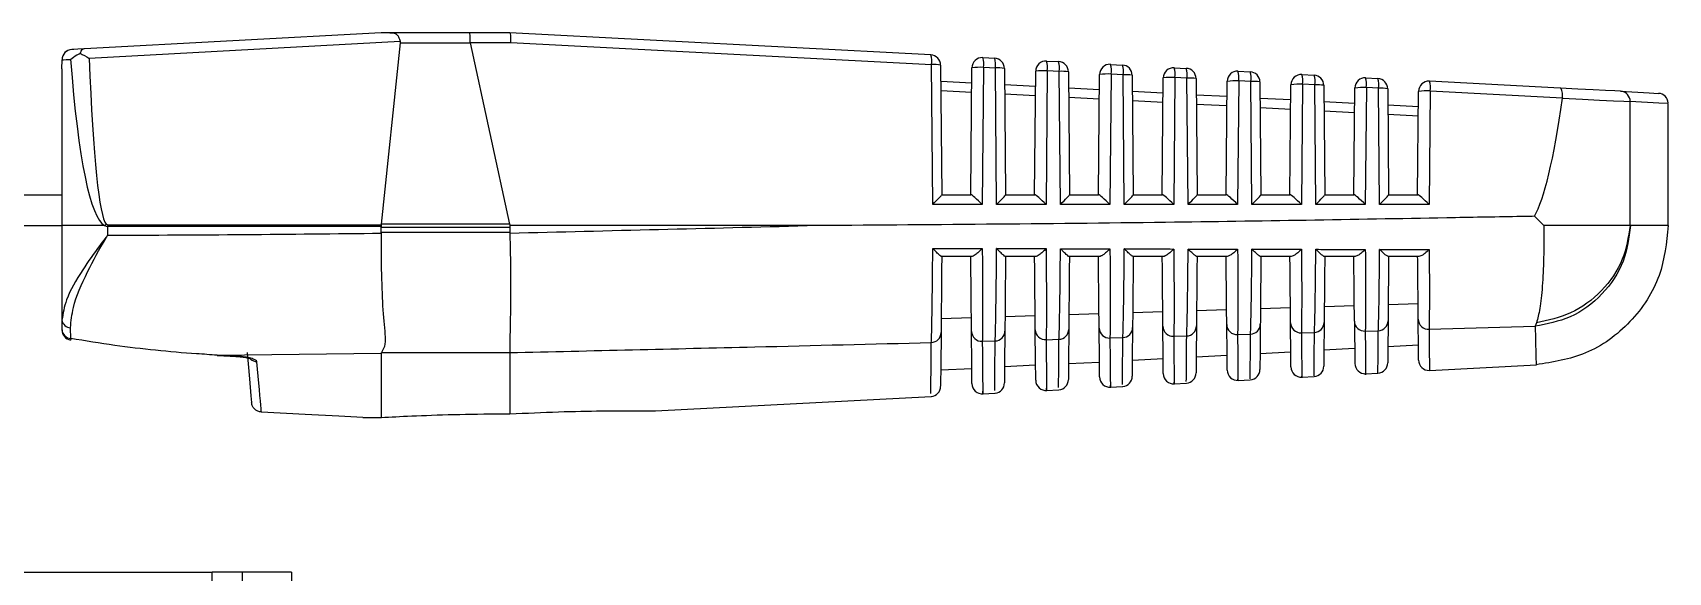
# Model space of a CAD drawing. Extents: x 7 to 113, y 1 to 87.
# Drawn here: x 52.505 to 54.093, y 10.888 to 11.413 of the extents above; entities that cross this region are included whole.
import ezdxf

# ---------------------------------------------------------------- set-up
doc = ezdxf.new("R2010")
doc.units = 0
doc.header["$MEASUREMENT"] = 0
doc.layers.add('OBJECT', color=7, linetype='CONTINUOUS')

msp = doc.modelspace()

# ---------------------------------------------------------------- linework, layer by layer
at = {"layer": 'OBJECT'}
for p, q in [((52.8433, 11.4126), (52.5551, 11.397)), ((52.8516, 11.4126), (52.8433, 11.4126)), ((52.9292, 11.4126), (52.8516, 11.4126)), ((52.9683, 11.4126), (52.9292, 11.4126)), ((52.9683, 11.4126), (52.9683, 11.4126)), ((53.3771, 11.391), (52.9683, 11.4126)), ((52.5598, 11.3879), (52.8619, 11.4043)), ((52.8435, 11.2267), (52.8621, 11.4029)), ((52.8621, 11.4029), (52.9298, 11.4029)), ((52.9298, 11.4032), (52.9693, 11.4032)), ((52.9298, 11.4029), (52.968, 11.2267)), ((52.9693, 11.4032), (53.3778, 11.3816)), ((52.5333, 11.3774), (52.5334, 11.3863)), ((52.5333, 11.3774), (52.5333, 11.2251)), ((53.379, 11.2457), (53.3778, 11.3816)), ((53.3866, 11.3812), (53.3877, 11.2551)), ((53.4159, 11.2551), (53.417, 11.3785)), ((53.4282, 11.3789), (53.4271, 11.2457)), ((53.4276, 11.3884), (53.4392, 11.3878)), ((53.4398, 11.3783), (53.4282, 11.3789)), ((53.441, 11.2457), (53.4398, 11.3783)), ((53.4486, 11.3779), (53.4497, 11.2551)), ((53.4779, 11.2551), (53.479, 11.3752)), ((53.4902, 11.3757), (53.4891, 11.2457)), ((53.4895, 11.3851), (53.5012, 11.3845)), ((53.5019, 11.375), (53.4902, 11.3757)), ((53.503, 11.2457), (53.5019, 11.375)), ((53.5107, 11.3746), (53.5117, 11.2551)), ((53.5515, 11.3818), (53.5632, 11.3812)), ((53.6135, 11.3786), (53.6252, 11.3779)), ((53.6754, 11.3753), (53.6873, 11.3747)), ((53.3867, 11.3655), (53.4169, 11.3639)), ((53.4488, 11.3622), (53.4789, 11.3606)), ((53.5108, 11.359), (53.5408, 11.3574)), ((53.5399, 11.2551), (53.541, 11.3719)), ((53.5522, 11.3724), (53.5511, 11.2457)), ((53.5639, 11.3718), (53.5522, 11.3724)), ((53.565, 11.2457), (53.5639, 11.3718)), ((53.5727, 11.3713), (53.5737, 11.2551)), ((53.6019, 11.2551), (53.6029, 11.3687)), ((53.6142, 11.3691), (53.6131, 11.2457)), ((53.6259, 11.3685), (53.6142, 11.3691)), ((53.627, 11.2457), (53.6259, 11.3685)), ((53.6347, 11.3681), (53.6357, 11.2551)), ((53.6639, 11.2551), (53.6649, 11.3654)), ((53.6761, 11.3658), (53.6751, 11.2457)), ((53.688, 11.3652), (53.6761, 11.3658)), ((53.689, 11.2457), (53.688, 11.3652)), ((53.6967, 11.3648), (53.6977, 11.2551)), ((53.7259, 11.2551), (53.7269, 11.3621)), ((53.7381, 11.3626), (53.7371, 11.2457)), ((53.7374, 11.372), (53.7493, 11.3714)), ((53.75, 11.3619), (53.7381, 11.3626)), ((53.751, 11.2457), (53.75, 11.3619)), ((53.7588, 11.3615), (53.7597, 11.2551)), ((53.7879, 11.2551), (53.7889, 11.3589)), ((53.8001, 11.3593), (53.7991, 11.2457)), ((53.7994, 11.3688), (53.8113, 11.3681)), ((53.812, 11.3587), (53.8001, 11.3593)), ((53.813, 11.2457), (53.812, 11.3587)), ((53.8208, 11.3582), (53.8217, 11.2551)), ((53.9883, 11.3588), (53.8614, 11.3655)), ((53.4168, 11.3545), (53.3868, 11.3561)), ((53.4788, 11.3512), (53.4488, 11.3528)), ((53.5408, 11.3479), (53.5109, 11.3495)), ((53.5728, 11.3557), (53.6028, 11.3541)), ((53.6027, 11.3447), (53.5729, 11.3463)), ((53.6348, 11.3524), (53.6648, 11.3508)), ((53.6647, 11.3414), (53.6349, 11.343)), ((53.6969, 11.3491), (53.7268, 11.3476)), ((53.7589, 11.3459), (53.7887, 11.3443)), ((53.8209, 11.3426), (53.8507, 11.341)), ((53.8499, 11.2551), (53.8508, 11.3556)), ((53.862, 11.356), (53.8611, 11.2457)), ((53.862, 11.356), (53.9907, 11.3492)), ((53.9907, 11.3492), (53.9907, 11.3489)), ((54.0563, 11.2251), (54.0563, 11.3457)), ((54.0933, 11.2247), (54.0933, 11.3437)), ((53.7267, 11.3381), (53.697, 11.3397)), ((53.7886, 11.3349), (53.759, 11.3364)), ((53.8506, 11.3316), (53.821, 11.3332)), ((52.3518, 11.2551), (52.5333, 11.2551)), ((53.3877, 11.2551), (53.4161, 11.2551)), ((53.4497, 11.2551), (53.4781, 11.2551)), ((53.5117, 11.2551), (53.5401, 11.2551)), ((53.5737, 11.2551), (53.6021, 11.2551)), ((53.6357, 11.2551), (53.6641, 11.2551)), ((53.6977, 11.2551), (53.7261, 11.2551)), ((53.7597, 11.2551), (53.7881, 11.2551)), ((53.8217, 11.2551), (53.8501, 11.2551)), ((53.4271, 11.2457), (53.379, 11.2457)), ((53.4891, 11.2457), (53.441, 11.2457)), ((53.5511, 11.2457), (53.503, 11.2457)), ((53.6131, 11.2457), (53.565, 11.2457)), ((53.6751, 11.2457), (53.627, 11.2457)), ((53.7371, 11.2457), (53.689, 11.2457)), ((53.7991, 11.2457), (53.751, 11.2457)), ((53.8611, 11.2457), (53.813, 11.2457)), ((53.9726, 11.2251), (53.9634, 11.2342)), ((52.3518, 11.2251), (52.5333, 11.2251)), ((52.5333, 11.2251), (52.5333, 11.1334)), ((52.5748, 11.2251), (52.5333, 11.2251)), ((52.5778, 11.2259), (52.8434, 11.2259)), ((52.5778, 11.2159), (52.5778, 11.2243)), ((52.8433, 11.2243), (52.5778, 11.2243)), ((52.8434, 11.2259), (52.8433, 11.2243)), ((52.8433, 11.2184), (52.8433, 11.2236)), ((52.8433, 11.2236), (52.9683, 11.2236)), ((52.9683, 11.2184), (52.8433, 11.2184)), ((52.968, 11.2267), (52.8435, 11.2267)), ((52.9683, 11.2236), (52.9683, 11.2184)), ((53.257, 11.2251), (52.9684, 11.2251)), ((54.0567, 11.2251), (54.0563, 11.2251)), ((53.4167, 11.1951), (53.3876, 11.1951)), ((53.4787, 11.1951), (53.4496, 11.1951)), ((53.5408, 11.1951), (53.5116, 11.1951)), ((53.6029, 11.1951), (53.5735, 11.1951)), ((53.6649, 11.1951), (53.6355, 11.1951)), ((53.727, 11.1951), (53.6975, 11.1951)), ((53.7891, 11.1951), (53.7594, 11.1951)), ((53.8512, 11.1951), (53.8214, 11.1951)), ((53.3872, 11.1349), (53.4165, 11.1358)), ((53.4492, 11.1368), (53.4784, 11.1377)), ((53.5112, 11.1388), (53.5404, 11.1397)), ((53.5732, 11.1407), (53.6024, 11.1416)), ((53.6352, 11.1426), (53.6644, 11.1436)), ((53.6973, 11.1446), (53.7264, 11.1455)), ((53.7593, 11.1466), (53.7884, 11.1475)), ((53.8213, 11.1486), (53.8503, 11.1495)), ((52.5333, 11.1334), (52.5333, 11.1238)), ((52.5419, 11.1154), (52.5416, 11.1259)), ((53.675, 11.1193), (53.6876, 11.1196)), ((53.737, 11.121), (53.7497, 11.1213)), ((53.7885, 11.1324), (53.7889, 11.0911)), ((53.799, 11.1227), (53.8117, 11.123)), ((53.861, 11.1244), (53.964, 11.1274)), ((53.9653, 11.1307), (53.964, 11.1274)), ((53.4271, 11.1127), (53.4396, 11.1131)), ((53.4891, 11.1143), (53.5016, 11.1147)), ((53.5511, 11.116), (53.5636, 11.1163)), ((53.6131, 11.1176), (53.6256, 11.1179)), ((53.7887, 11.1056), (53.7589, 11.1041)), ((53.8507, 11.1089), (53.8209, 11.1073)), ((52.6841, 11.0992), (52.8433, 11.1011)), ((52.7023, 11.0983), (52.6841, 11.0992)), ((52.6841, 11.0992), (52.6841, 11.099)), ((52.7023, 11.0983), (52.7022, 11.098)), ((52.8433, 11.1011), (52.8438, 11.1018)), ((52.8433, 11.1011), (52.8433, 11.0387)), ((52.8438, 11.1018), (52.9683, 11.1018)), ((52.9683, 11.1018), (52.9683, 11.1017)), ((52.9683, 11.1017), (52.9683, 11.0422)), ((53.4789, 11.0894), (53.4488, 11.0878)), ((53.5106, 11.0911), (53.541, 11.0926)), ((53.5726, 11.0943), (53.603, 11.0959)), ((53.6347, 11.0976), (53.665, 11.0991)), ((53.6967, 11.1008), (53.7269, 11.1024)), ((53.8614, 11.0844), (53.9654, 11.0899)), ((53.4169, 11.0861), (53.3867, 11.0846)), ((53.6135, 11.0714), (53.6253, 11.0721)), ((53.6755, 11.0747), (53.6873, 11.0753)), ((53.7374, 11.0779), (53.7493, 11.0786)), ((53.7994, 11.0812), (53.8113, 11.0818)), ((53.1098, 11.045), (53.3773, 11.0591)), ((53.4277, 11.0617), (53.4393, 11.0623)), ((53.4896, 11.065), (53.5013, 11.0656)), ((53.5516, 11.0682), (53.5633, 11.0688)), ((52.727, 11.0439), (52.727, 11.0439)), ((52.8255, 11.0386), (52.8255, 11.0386)), ((52.3663, 10.8882), (52.6791, 10.8882)), ((52.6791, 10.2624), (52.6791, 10.8882)), ((52.7083, 10.8882), (52.6791, 10.8882)), ((52.7083, 10.8882), (52.7083, 8.0882)), ((52.7563, 10.8882), (52.7083, 10.8882)), ((52.7563, 10.8882), (52.7563, 8.0882))]:
    msp.add_line(p, q, dxfattribs=at)
at = {"layer": 'OBJECT', "flags": 128}
for points in [[(52.5551, 11.397), (52.5488, 11.3967), (52.5447, 11.3964), (52.5429, 11.3963)], [(52.5334, 11.3863), (52.5347, 11.3864), (52.5375, 11.3865), (52.5417, 11.3867)], [(54.047, 11.3557), (54.0415, 11.356), (54.0325, 11.3564), (54.0204, 11.3571), (54.0055, 11.3579), (53.9883, 11.3588)], [(53.9907, 11.3489), (54.0099, 11.3479), (54.0266, 11.3471), (54.0401, 11.3465), (54.0502, 11.346), (54.0563, 11.3457)], [(54.047, 11.3557), (54.0746, 11.3542), (54.0839, 11.3537)], [(54.0933, 11.3437), (54.084, 11.3442), (54.0563, 11.3457)], [(53.3871, 11.1212), (53.3868, 11.0878), (53.3866, 11.0711), (53.3866, 11.069)], [(53.417, 11.0716), (53.417, 11.0736), (53.4169, 11.0899), (53.4166, 11.1224)], [(53.4491, 11.1227), (53.4488, 11.0904), (53.4486, 11.0742), (53.4486, 11.0722)], [(53.479, 11.0748), (53.479, 11.0768), (53.4788, 11.0926), (53.4786, 11.124)], [(53.5111, 11.1243), (53.5108, 11.0931), (53.5107, 11.0774), (53.5107, 11.0755)], [(53.541, 11.0781), (53.541, 11.08), (53.5408, 11.0953), (53.5406, 11.1256)], [(53.5731, 11.126), (53.5728, 11.0958), (53.5727, 11.0806), (53.5727, 11.0787)], [(53.6029, 11.0813), (53.6029, 11.0832), (53.6028, 11.0979), (53.6025, 11.1273)], [(53.6351, 11.1276), (53.6349, 11.0984), (53.6347, 11.0838), (53.6347, 11.082)], [(53.6649, 11.0846), (53.6649, 11.0864), (53.6648, 11.1006), (53.6645, 11.129)], [(53.6971, 11.1293), (53.6969, 11.1011), (53.6968, 11.087), (53.6967, 11.0852)], [(53.7269, 11.0878), (53.7269, 11.0878), (53.7268, 11.0986), (53.7265, 11.1307)], [(53.7591, 11.131), (53.7589, 11.0991), (53.7588, 11.0885)], [(53.8212, 11.1328), (53.8209, 11.102), (53.8208, 11.0917)], [(53.8508, 11.0943), (53.8508, 11.0943), (53.8507, 11.1043), (53.8505, 11.1342)], [(52.6841, 11.099), (52.6968, 11.0983), (52.7022, 11.098)], [(52.7133, 11.1018), (52.7155, 11.0761), (52.7169, 11.0598), (52.7175, 11.0531)], [(52.8255, 11.0386), (52.8022, 11.0399), (52.7694, 11.0416), (52.727, 11.0439)]]:
    msp.add_lwpolyline(points, dxfattribs=at)
at = {"layer": 'OBJECT'}
for centre, radius, start, end in [((52.5434, 11.3863), 0.01, 93.1059, 179.191), ((52.5434, 11.3864), 0.00999, 93.1451, 180.0504), ((53.3766, 11.3811), 0.01, 0.5, 86.9774), ((53.3577, 11.3849), 0.0204, 350.7192, 17.6172), ((52.5341, 11.3865), 0.00067, 179.4951, 191.6551), ((53.3802, 11.3407), 0.041, 81.0023, 93.3132), ((53.427, 11.3784), 0.01, 86.9774, 179.5), ((53.4247, 11.3245), 0.0545, 86.3185, 98.1339), ((53.4081, 11.3822), 0.0204, 350.7258, 17.6141), ((53.4197, 11.3816), 0.0204, 350.7258, 17.6141), ((53.4386, 11.3778), 0.01, 0.5, 86.9774), ((53.4422, 11.3374), 0.041, 80.9993, 93.3162), ((53.489, 11.3751), 0.01, 86.9774, 179.5), ((53.4867, 11.3212), 0.0545, 86.3189, 98.1335), ((53.4701, 11.3789), 0.0204, 350.7195, 17.6168), ((53.4817, 11.3783), 0.0204, 350.7192, 17.6172), ((53.5007, 11.3745), 0.01, 0.5, 86.9774), ((53.5042, 11.3341), 0.041, 81.0006, 93.313), ((53.551, 11.3719), 0.01, 86.9774, 179.5), ((53.5321, 11.3757), 0.0204, 350.7195, 17.6168), ((53.5438, 11.375), 0.0204, 350.7262, 17.6136), ((53.5627, 11.3712), 0.01, 0.5, 86.9774), ((53.6129, 11.3686), 0.01, 86.9774, 179.5), ((53.594, 11.3724), 0.0204, 350.7258, 17.6141), ((53.6058, 11.3718), 0.0204, 350.7194, 17.617), ((53.6247, 11.368), 0.01, 0.5, 86.9774), ((53.6749, 11.3653), 0.01, 86.9774, 179.5), ((53.656, 11.3691), 0.0204, 350.7195, 17.6168), ((53.6678, 11.3685), 0.0204, 350.7255, 17.6145), ((53.6867, 11.3647), 0.01, 0.5, 86.9774), ((53.5487, 11.318), 0.0545, 86.3186, 98.1338), ((53.5663, 11.3308), 0.041, 80.9993, 93.3162), ((53.6107, 11.3147), 0.0545, 86.3185, 98.1339), ((53.6283, 11.3276), 0.041, 81.0006, 93.313), ((53.6726, 11.3114), 0.0545, 86.3191, 98.1333), ((53.6903, 11.3243), 0.041, 81.0025, 93.313), ((53.7369, 11.362), 0.01, 86.9774, 179.5), ((53.7346, 11.3081), 0.0545, 86.3189, 98.1335), ((53.718, 11.3659), 0.0204, 350.7195, 17.6168), ((53.7299, 11.3652), 0.0204, 350.7195, 17.6168), ((53.7488, 11.3614), 0.01, 0.5, 86.9774), ((53.7524, 11.321), 0.041, 80.999, 93.3164), ((53.7989, 11.3588), 0.01, 86.9774, 179.5), ((53.7966, 11.3049), 0.0545, 86.3186, 98.1338), ((53.7799, 11.3626), 0.0204, 350.7157, 17.6242), ((53.7919, 11.3619), 0.0204, 350.7255, 17.6145), ((53.8108, 11.3581), 0.01, 0.5, 86.9774), ((53.8144, 11.3177), 0.041, 80.9993, 93.3143), ((53.8608, 11.3555), 0.01, 86.9774, 179.5), ((53.8419, 11.3593), 0.0204, 350.7258, 17.6141), ((53.8585, 11.3016), 0.0545, 86.3185, 98.1339), ((54.0464, 11.3458), 0.00991, 359.4493, 86.5254), ((54.0833, 11.3437), 0.01, 3.5738, 86.9774), ((52.6708, 11.1339), 0.1324, 135.5, 136.4494), ((52.6967, 11.2243), 0.1189, 179.2257, 179.9862), ((52.5418, 11.1345), 0.00857, 187.2292, 268.6417), ((52.5433, 11.1238), 0.01, 180, 260.7454), ((52.5424, 11.1245), 0.00906, 184.3624, 267.1848), ((53.3772, 11.1214), 0.00987, 272.2588, 358.866), ((53.4265, 11.1226), 0.0099, 181.2103, 273.6275), ((53.4392, 11.1229), 0.00987, 272.2809, 358.8865), ((53.4885, 11.1242), 0.0099, 181.1885, 273.6078), ((53.5012, 11.1245), 0.00987, 272.3034, 358.9057), ((53.5505, 11.1258), 0.00991, 181.1662, 273.5892), ((53.5632, 11.1262), 0.00988, 272.3291, 358.9216), ((53.6124, 11.1275), 0.00991, 181.1443, 273.5714), ((53.6252, 11.1278), 0.00988, 272.3468, 358.9447), ((53.6744, 11.1292), 0.00991, 181.1212, 273.5523), ((53.6872, 11.1295), 0.00989, 272.3689, 358.9632), ((53.7364, 11.1309), 0.00991, 181.1004, 273.5334), ((53.7492, 11.1312), 0.00989, 272.39, 358.9811), ((53.7984, 11.1326), 0.00992, 181.0799, 273.5151), ((53.8113, 11.1329), 0.00989, 272.413, 358.997), ((53.8604, 11.1343), 0.00992, 181.059, 273.4971), ((52.5527, 11.1132), 0.011, 168.4541, 176.3961), ((52.7232, 11.103), 0.0101, 228.8435, 267.3941), ((53.7369, 11.0879), 0.01, 180.5, 273.6958), ((53.7488, 11.0886), 0.01, 273.6197, 359.5), ((53.7989, 11.0912), 0.01, 180.5, 273.3196), ((53.8108, 11.0918), 0.01, 273.243, 359.5), ((53.8608, 11.0944), 0.01, 180.5, 273.0138), ((53.427, 11.0717), 0.01, 180.5, 275.5678), ((53.4386, 11.0723), 0.01, 275.4939, 359.5), ((53.489, 11.0749), 0.01, 180.5, 275.1945), ((53.5007, 11.0755), 0.01, 275.1202, 359.5), ((53.551, 11.0782), 0.01, 180.5, 274.8207), ((53.5627, 11.0788), 0.01, 274.7459, 359.5), ((53.6129, 11.0814), 0.01, 180.5, 274.4464), ((53.6247, 11.082), 0.01, 274.3711, 359.5), ((53.6749, 11.0847), 0.01, 180.5, 274.0714), ((53.6867, 11.0853), 0.01, 273.9957, 359.5), ((53.3766, 11.069), 0.01, 275.8671, 359.5)]:
    msp.add_arc(centre, radius, start, end, dxfattribs=at)
for centre, major_axis, ratio, start_param, end_param in [((52.9292, 11.4026), (0, 0.01), 0.061163, 4.764749, 6.283185), ((52.9681, 11.4026), (0.00026, 0.01), 0.120424, 4.767926, 6.280008), ((52.8248, 11.4026), (0.0374, 0.0006), 0.267094, 6.250695, 6.391296), ((53.0113, 11.4026), (0.0816, -0.0005), 0.122438, 3.142789, 3.168969), ((52.5933, 11.7939), (0.0157, 0.5695), 0.101686, 2.370066, 3.09173), ((52.5856, 11.7954), (0.0078, 0.5695), 0.050872, 2.368959, 3.089624), ((53.9382, 13.5149), (-0.0147, 2.2897), 0.052015, 3.230394, 3.471508), ((53.3778, 11.2451), (0.00991, 0.00999), 0.035372, 4.799799, 6.248135), ((53.4259, 11.2451), (-0.00988, 0.00996), 0.087934, 4.677799, 6.196235), ((53.4398, 11.2451), (0.00991, 0.00999), 0.035372, 4.799799, 6.248135), ((53.4879, 11.2451), (-0.00988, 0.00996), 0.087934, 4.677799, 6.196235), ((53.5018, 11.2451), (0.00991, 0.00999), 0.035372, 4.799799, 6.248135), ((53.5499, 11.2451), (-0.00988, 0.00996), 0.087934, 4.677799, 6.196235), ((53.5638, 11.2451), (0.00991, 0.00999), 0.035372, 4.799799, 6.248135), ((53.6119, 11.2451), (-0.00988, 0.00996), 0.087934, 4.677799, 6.196235), ((53.6258, 11.2451), (0.00991, 0.00999), 0.035372, 4.799799, 6.248135), ((53.6739, 11.2451), (-0.00988, 0.00996), 0.087934, 4.677799, 6.196235), ((53.6878, 11.2451), (0.00991, 0.00999), 0.035372, 4.799799, 6.248135), ((53.7359, 11.2451), (-0.00988, 0.00996), 0.087934, 4.677799, 6.196235), ((53.7498, 11.2451), (0.00991, 0.00999), 0.035372, 4.799799, 6.248135), ((53.7979, 11.2451), (-0.00988, 0.00996), 0.087934, 4.677799, 6.196235), ((53.8118, 11.2451), (0.00991, 0.00999), 0.035372, 4.799799, 6.248135), ((53.8599, 11.2451), (-0.00988, 0.00996), 0.087934, 4.677799, 6.196235), ((52.5933, 11.7939), (0.0157, 0.5695), 0.101686, 3.09173, 3.144394), ((52.5856, 11.7954), (0.0078, 0.5695), 0.050872, 3.089624, 3.142288), ((52.4855, 13.2876), (7.8848, 0), 0.262774, 4.724089, 4.75778), ((52.3955, 11.2236), (0.4478, 0), 0.267949, 0, 0.006511), ((52.3955, 11.2184), (0.4478, 0), 0.267949, 6.278981, 6.283185), ((52.3952, 11.2236), (0.4485, 0.007), 0.267094, 6.244178, 6.250695), ((53.9463, 11.2236), (0.9787, -0.0064), 0.122438, 3.168969, 3.182058), ((48.95, 13.2876), (19.0675, 0), 0.111038, 4.924724, 4.940236), ((53.9456, 11.2236), (0.9773, 0), 0.122785, 3.128502, 3.141593), ((53.9456, 11.2184), (0.9773, 0), 0.122785, 3.141593, 3.144933)]:
    msp.add_ellipse(centre, major_axis=major_axis, ratio=ratio, start_param=start_param, end_param=end_param, dxfattribs=at)
for points, knots in [([(52.8516, 11.4126), (52.8531, 11.4126), (52.8557, 11.4126), (52.8582, 11.4114), (52.8598, 11.4093), (52.8609, 11.4067), (52.8616, 11.405), (52.8619, 11.4043)], [0, 0, 0, 0, 0.281506, 0.477148, 0.6724679, 0.8784676, 1, 1, 1, 1]), ([(52.5417, 11.3867), (52.5417, 11.3868), (52.5434, 11.3882), (52.5463, 11.3903), (52.5499, 11.3921), (52.5509, 11.3926)], [0, 0, 0, 0, 0.021179, 0.71713, 1, 1, 1, 1]), ([(52.5551, 11.397), (52.555, 11.397), (52.5547, 11.397), (52.5537, 11.3967), (52.5524, 11.3957), (52.5514, 11.394), (52.551, 11.3929), (52.5509, 11.3926)], [0, 0, 0, 0, 0.017155, 0.20226, 0.556605, 0.898365, 1, 1, 1, 1]), ([(52.5509, 11.3926), (52.5537, 11.3911), (52.5566, 11.3896), (52.5597, 11.3879), (52.5598, 11.3879)], [0, 0, 0, 0, 0.980022, 1, 1, 1, 1]), ([(53.9907, 11.3492), (53.9907, 11.3503), (53.9908, 11.3525), (53.9904, 11.3554), (53.9897, 11.3576), (53.989, 11.3586), (53.9885, 11.3588), (53.9884, 11.3588), (53.9883, 11.3588)], [0, 0, 0, 0, 0.2192768, 0.4385033, 0.6592408, 0.8829816, 0.9858182, 1, 1, 1, 1]), ([(53.9634, 11.2342), (53.9577, 11.2341), (53.9293, 11.2336), (53.8099, 11.2314), (53.5801, 11.2274), (53.373, 11.2259), (53.257, 11.2251)], [0, 0, 0, 0, 0.024148, 0.120739, 0.507103, 1, 1, 1, 1]), ([(52.5778, 11.2159), (52.5777, 11.2158), (52.5769, 11.2147), (52.5743, 11.2114), (52.5658, 11.2003), (52.5515, 11.1798), (52.5367, 11.1545), (52.5343, 11.1398), (52.5333, 11.1334)], [0, 0, 0, 0, 0.003659, 0.034965, 0.112488, 0.381452, 0.732443, 1, 1, 1, 1]), ([(52.5416, 11.1259), (52.5422, 11.1323), (52.5438, 11.1487), (52.5569, 11.1788), (52.57, 11.2028), (52.5771, 11.2147), (52.5777, 11.2157), (52.5778, 11.2159)], [0, 0, 0, 0, 0.244746, 0.626731, 0.967928, 0.996144, 1, 1, 1, 1]), ([(52.8433, 11.2179), (52.8433, 11.2127), (52.8431, 11.1941), (52.8439, 11.1631), (52.8455, 11.131), (52.8485, 11.1105), (52.8451, 11.1042), (52.8438, 11.1018)], [0, 0, 0, 0, 0.097508, 0.351331, 0.599304, 0.843155, 1, 1, 1, 1]), ([(52.9683, 11.218), (52.9686, 11.2045), (52.9692, 11.1775), (52.969, 11.1419), (52.9682, 11.1145), (52.9683, 11.1059), (52.9683, 11.1018)], [0, 0, 0, 0, 0.253584, 0.507164, 0.760847, 1, 1, 1, 1]), ([(54.0567, 11.2251), (54.0551, 11.2134), (54.0518, 11.1891), (54.0304, 11.1573), (53.9997, 11.1342), (53.9756, 11.1296), (53.964, 11.1274)], [0, 0, 0, 0, 0.24117, 0.5, 0.758828, 1, 1, 1, 1]), ([(54.0933, 11.2251), (54.0916, 11.2086), (54.0879, 11.1743), (54.0584, 11.1297), (54.0154, 11.098), (53.9814, 11.0925), (53.965, 11.0899)], [0, 0, 0, 0, 0.240773, 0.5, 0.759226, 1, 1, 1, 1]), ([(53.9726, 11.2251), (53.9725, 11.2144), (53.9725, 11.1931), (53.9711, 11.1654), (53.9687, 11.1431), (53.9665, 11.1349), (53.9653, 11.1307)], [0, 0, 0, 0, 0.25, 0.5, 0.75, 1, 1, 1, 1]), ([(54.0563, 11.2251), (54.0545, 11.214), (54.0509, 11.191), (54.0298, 11.1606), (54.0001, 11.1382), (53.9766, 11.1332), (53.9653, 11.1307)], [0, 0, 0, 0, 0.24156, 0.499999, 0.758437, 1, 1, 1, 1]), ([(54.0563, 11.2251), (54.0534, 11.2251), (54.0477, 11.2251), (54.0286, 11.2251), (54.0034, 11.2251), (53.9828, 11.2251), (53.9726, 11.2251)], [0, 0, 0, 0, 0.250001, 0.499999, 0.750001, 1, 1, 1, 1]), ([(54.0933, 11.2251), (54.0918, 11.2251), (54.0887, 11.2251), (54.0674, 11.2251), (54.0567, 11.2251)], [0, 0, 0, 0, 0.5, 1, 1, 1, 1]), ([(53.3776, 11.1115), (53.3777, 11.1133), (53.3779, 11.1186), (53.3783, 11.137), (53.3787, 11.1655), (53.3789, 11.189), (53.379, 11.2004), (53.379, 11.203)], [0, 0, 0, 0, 0.147377, 0.444495, 0.741153, 0.940222, 1, 1, 1, 1]), ([(53.379, 11.203), (53.3856, 11.203), (53.4017, 11.203), (53.4177, 11.2029), (53.4271, 11.2029)], [0, 0, 0, 0, 0.412558, 1, 1, 1, 1]), ([(53.3876, 11.1951), (53.3874, 11.1952), (53.3869, 11.1955), (53.3848, 11.1972), (53.3821, 11.1998), (53.38, 11.202), (53.3791, 11.203), (53.379, 11.203)], [0, 0, 0, 0, 0.1927825, 0.4296397, 0.7493092, 0.9922513, 1, 1, 1, 1]), ([(53.4271, 11.2029), (53.4271, 11.2029), (53.4259, 11.2017), (53.4236, 11.1994), (53.4206, 11.197), (53.4181, 11.1954), (53.4172, 11.1952), (53.4167, 11.1951)], [0, 0, 0, 0, 0.007982, 0.299103, 0.602918, 0.800707, 1, 1, 1, 1]), ([(53.4271, 11.2029), (53.4271, 11.2003), (53.4272, 11.1912), (53.4273, 11.17), (53.4274, 11.1425), (53.4273, 11.1214), (53.4272, 11.1152), (53.4271, 11.1127)], [0, 0, 0, 0, 0.059552, 0.208065, 0.505161, 0.802605, 1, 1, 1, 1]), ([(53.4396, 11.1131), (53.4397, 11.1148), (53.4399, 11.1201), (53.4403, 11.1384), (53.4407, 11.1665), (53.4409, 11.1894), (53.441, 11.2003), (53.441, 11.2029)], [0, 0, 0, 0, 0.148954, 0.44926, 0.749099, 0.940502, 1, 1, 1, 1]), ([(53.441, 11.2029), (53.4476, 11.2029), (53.4637, 11.2028), (53.4797, 11.2028), (53.4891, 11.2028)], [0, 0, 0, 0, 0.412523, 1, 1, 1, 1]), ([(53.4496, 11.1951), (53.4493, 11.1952), (53.4488, 11.1955), (53.4467, 11.1973), (53.444, 11.1998), (53.4419, 11.2019), (53.4411, 11.2028), (53.441, 11.2029)], [0, 0, 0, 0, 0.197186, 0.440795, 0.768922, 0.992182, 1, 1, 1, 1]), ([(53.4891, 11.2028), (53.4891, 11.2027), (53.488, 11.2016), (53.4857, 11.1994), (53.4827, 11.197), (53.4802, 11.1954), (53.4792, 11.1952), (53.4787, 11.1951)], [0, 0, 0, 0, 0.008059, 0.282727, 0.593807, 0.796111, 1, 1, 1, 1]), ([(53.4891, 11.2028), (53.4891, 11.2002), (53.4892, 11.1912), (53.4893, 11.1701), (53.4894, 11.143), (53.4893, 11.1226), (53.4892, 11.1166), (53.4891, 11.1143)], [0, 0, 0, 0, 0.059275, 0.20942, 0.509832, 0.810598, 1, 1, 1, 1]), ([(53.5016, 11.1147), (53.5017, 11.1164), (53.5019, 11.1216), (53.5023, 11.1398), (53.5027, 11.1674), (53.5029, 11.1898), (53.503, 11.2002), (53.503, 11.2027)], [0, 0, 0, 0, 0.150604, 0.454244, 0.75741, 0.94078, 1, 1, 1, 1]), ([(53.503, 11.2027), (53.5096, 11.2027), (53.5257, 11.2027), (53.5417, 11.2026), (53.5511, 11.2026)], [0, 0, 0, 0, 0.412498, 1, 1, 1, 1]), ([(53.5116, 11.1951), (53.5113, 11.1952), (53.5107, 11.1955), (53.5085, 11.1973), (53.5059, 11.1998), (53.5038, 11.2019), (53.5031, 11.2027), (53.503, 11.2027)], [0, 0, 0, 0, 0.201833, 0.452562, 0.789377, 0.992118, 1, 1, 1, 1]), ([(53.5511, 11.2026), (53.5511, 11.2026), (53.5503, 11.2018), (53.5483, 11.1998), (53.5453, 11.1973), (53.5425, 11.1955), (53.5413, 11.1952), (53.5408, 11.1951)], [0, 0, 0, 0, 0.0081525, 0.2069117, 0.5377719, 0.7912795, 1, 1, 1, 1]), ([(53.5511, 11.2026), (53.5511, 11.2001), (53.5512, 11.1912), (53.5513, 11.1703), (53.5514, 11.1434), (53.5513, 11.1237), (53.5511, 11.1181), (53.5511, 11.116)], [0, 0, 0, 0, 0.059003, 0.210856, 0.514735, 0.818981, 1, 1, 1, 1]), ([(53.5636, 11.1163), (53.5637, 11.118), (53.5639, 11.1231), (53.5643, 11.1413), (53.5647, 11.1684), (53.5649, 11.1902), (53.565, 11.2001), (53.565, 11.2026)], [0, 0, 0, 0, 0.152334, 0.459462, 0.76611, 0.941055, 1, 1, 1, 1]), ([(53.565, 11.2026), (53.5716, 11.2026), (53.5877, 11.2025), (53.6037, 11.2025), (53.6131, 11.2024)], [0, 0, 0, 0, 0.41246, 1, 1, 1, 1]), ([(53.5735, 11.1951), (53.5733, 11.1952), (53.5726, 11.1955), (53.5703, 11.1974), (53.5677, 11.1999), (53.5658, 11.2018), (53.5651, 11.2025), (53.565, 11.2026)], [0, 0, 0, 0, 0.206752, 0.464953, 0.810741, 0.992055, 1, 1, 1, 1]), ([(53.6131, 11.2024), (53.6131, 11.2024), (53.6124, 11.2017), (53.6104, 11.1998), (53.6075, 11.1973), (53.6046, 11.1955), (53.6034, 11.1952), (53.6029, 11.1951)], [0, 0, 0, 0, 0.008233, 0.187013, 0.525641, 0.786181, 1, 1, 1, 1]), ([(53.6131, 11.2024), (53.6131, 11.2), (53.6132, 11.1912), (53.6133, 11.1704), (53.6134, 11.1439), (53.6133, 11.1249), (53.6131, 11.1195), (53.6131, 11.1176)], [0, 0, 0, 0, 0.05873, 0.212373, 0.519885, 0.827778, 1, 1, 1, 1]), ([(53.6256, 11.1179), (53.6257, 11.1196), (53.6259, 11.1247), (53.6263, 11.1427), (53.6267, 11.1695), (53.6269, 11.1906), (53.627, 11.2), (53.627, 11.2024)], [0, 0, 0, 0, 0.154143, 0.464926, 0.775221, 0.941326, 1, 1, 1, 1]), ([(53.627, 11.2024), (53.6336, 11.2024), (53.6497, 11.2024), (53.6657, 11.2023), (53.6751, 11.2023)], [0, 0, 0, 0, 0.41243, 1, 1, 1, 1]), ([(53.6355, 11.1951), (53.6352, 11.1952), (53.6345, 11.1955), (53.6322, 11.1974), (53.6295, 11.1999), (53.6277, 11.2018), (53.6271, 11.2024), (53.627, 11.2024)], [0, 0, 0, 0, 0.211941, 0.478013, 0.832962, 0.991973, 1, 1, 1, 1]), ([(53.6751, 11.2023), (53.6751, 11.2023), (53.6745, 11.2016), (53.6726, 11.1998), (53.6697, 11.1974), (53.6667, 11.1955), (53.6655, 11.1952), (53.6649, 11.1951)], [0, 0, 0, 0, 0.008342, 0.166408, 0.512984, 0.780874, 1, 1, 1, 1]), ([(53.6751, 11.2023), (53.6751, 11.1999), (53.6752, 11.1911), (53.6753, 11.1706), (53.6754, 11.1444), (53.6752, 11.1262), (53.6751, 11.121), (53.675, 11.1193)], [0, 0, 0, 0, 0.058463, 0.213981, 0.525305, 0.837021, 1, 1, 1, 1]), ([(53.6876, 11.1196), (53.6877, 11.1213), (53.6879, 11.1263), (53.6883, 11.1442), (53.6887, 11.1705), (53.6889, 11.1911), (53.689, 11.1999), (53.689, 11.2023)], [0, 0, 0, 0, 0.156042, 0.470657, 0.78478, 0.941595, 1, 1, 1, 1]), ([(53.689, 11.2023), (53.6956, 11.2022), (53.7117, 11.2022), (53.7277, 11.2022), (53.7371, 11.2021)], [0, 0, 0, 0, 0.412395, 1, 1, 1, 1]), ([(53.6975, 11.1951), (53.6972, 11.1952), (53.6964, 11.1955), (53.694, 11.1974), (53.6914, 11.1999), (53.6896, 11.2017), (53.6891, 11.2022), (53.689, 11.2023)], [0, 0, 0, 0, 0.217451, 0.491745, 0.856153, 0.991891, 1, 1, 1, 1]), ([(53.7371, 11.2021), (53.7371, 11.2021), (53.7366, 11.2016), (53.7347, 11.1998), (53.7319, 11.1974), (53.7289, 11.1955), (53.7276, 11.1952), (53.727, 11.1951)], [0, 0, 0, 0, 0.008433, 0.145046, 0.499698, 0.775229, 1, 1, 1, 1]), ([(53.7371, 11.2021), (53.7371, 11.1998), (53.7372, 11.1911), (53.7373, 11.1708), (53.7373, 11.1449), (53.7372, 11.1274), (53.7371, 11.1226), (53.737, 11.121)], [0, 0, 0, 0, 0.058197, 0.215687, 0.531014, 0.846742, 1, 1, 1, 1]), ([(53.7497, 11.1213), (53.7497, 11.123), (53.75, 11.1279), (53.7504, 11.1457), (53.7507, 11.1715), (53.7509, 11.1915), (53.751, 11.1998), (53.751, 11.2021)], [0, 0, 0, 0, 0.158034, 0.476674, 0.794816, 0.94186, 1, 1, 1, 1]), ([(53.751, 11.2021), (53.7576, 11.2021), (53.7737, 11.202), (53.7897, 11.202), (53.7991, 11.202)], [0, 0, 0, 0, 0.412358, 1, 1, 1, 1]), ([(53.7594, 11.1951), (53.7591, 11.1952), (53.7583, 11.1955), (53.7558, 11.1975), (53.7532, 11.1999), (53.7515, 11.2016), (53.7511, 11.2021), (53.751, 11.2021)], [0, 0, 0, 0, 0.2232536, 0.5062654, 0.880289, 0.9917919, 1, 1, 1, 1]), ([(53.7991, 11.202), (53.7991, 11.2019), (53.7986, 11.2015), (53.7969, 11.1998), (53.7941, 11.1974), (53.791, 11.1955), (53.7897, 11.1952), (53.7891, 11.1951)], [0, 0, 0, 0, 0.008536, 0.122926, 0.4857892, 0.7693096, 1, 1, 1, 1]), ([(53.7991, 11.202), (53.7991, 11.1997), (53.7992, 11.1911), (53.7993, 11.171), (53.7993, 11.1454), (53.7992, 11.1287), (53.7991, 11.1241), (53.799, 11.1227)], [0, 0, 0, 0, 0.057935, 0.217495, 0.53703, 0.856978, 1, 1, 1, 1]), ([(53.8117, 11.123), (53.8118, 11.1247), (53.812, 11.1296), (53.8124, 11.1473), (53.8127, 11.1726), (53.8129, 11.192), (53.813, 11.1997), (53.813, 11.2019)], [0, 0, 0, 0, 0.16013, 0.483002, 0.805362, 0.942123, 1, 1, 1, 1]), ([(53.813, 11.2019), (53.8196, 11.2019), (53.8357, 11.2019), (53.8517, 11.2018), (53.8611, 11.2018)], [0, 0, 0, 0, 0.412316, 1, 1, 1, 1]), ([(53.8214, 11.1951), (53.821, 11.1953), (53.8202, 11.1955), (53.8176, 11.1975), (53.8151, 11.1999), (53.8134, 11.2016), (53.8131, 11.2019), (53.813, 11.2019)], [0, 0, 0, 0, 0.229436, 0.521608, 0.905438, 0.991724, 1, 1, 1, 1]), ([(53.8611, 11.2018), (53.8611, 11.2018), (53.8607, 11.2014), (53.859, 11.1998), (53.8563, 11.1975), (53.8532, 11.1955), (53.8518, 11.1953), (53.8512, 11.1951)], [0, 0, 0, 0, 0.008657, 0.099987, 0.471205, 0.763092, 1, 1, 1, 1]), ([(53.8611, 11.2018), (53.8611, 11.1996), (53.8612, 11.1911), (53.8613, 11.1712), (53.8613, 11.146), (53.8612, 11.1301), (53.861, 11.1257), (53.861, 11.1244)], [0, 0, 0, 0, 0.057678, 0.219414, 0.543376, 0.867765, 1, 1, 1, 1]), ([(53.3877, 11.1951), (53.3876, 11.1838), (53.3874, 11.1612), (53.3872, 11.134), (53.3871, 11.1256), (53.3871, 11.1212)], [0, 0, 0, 0, 0.320862, 0.64168, 1, 1, 1, 1]), ([(53.4166, 11.1224), (53.4166, 11.1263), (53.4165, 11.134), (53.4163, 11.1599), (53.4161, 11.1832), (53.4159, 11.1951)], [0, 0, 0, 0, 0.32783, 0.655736, 1, 1, 1, 1]), ([(53.4497, 11.1951), (53.4496, 11.1839), (53.4494, 11.1614), (53.4492, 11.135), (53.4491, 11.1269), (53.4491, 11.1227)], [0, 0, 0, 0, 0.324746, 0.649449, 1, 1, 1, 1]), ([(53.4786, 11.124), (53.4785, 11.1278), (53.4785, 11.1355), (53.4782, 11.161), (53.478, 11.1837), (53.4779, 11.1951)], [0, 0, 0, 0, 0.331872, 0.663815, 1, 1, 1, 1]), ([(53.5117, 11.1951), (53.5116, 11.184), (53.5114, 11.1617), (53.5112, 11.1361), (53.5111, 11.1283), (53.5111, 11.1243)], [0, 0, 0, 0, 0.328836, 0.657621, 1, 1, 1, 1]), ([(53.5406, 11.1256), (53.5405, 11.1294), (53.5405, 11.137), (53.5402, 11.162), (53.54, 11.1842), (53.5399, 11.1951)], [0, 0, 0, 0, 0.336124, 0.67232, 1, 1, 1, 1]), ([(53.5737, 11.1951), (53.5736, 11.1841), (53.5734, 11.1619), (53.5732, 11.1371), (53.5731, 11.1297), (53.5731, 11.126)], [0, 0, 0, 0, 0.333137, 0.666225, 1, 1, 1, 1]), ([(53.6025, 11.1273), (53.6025, 11.131), (53.6024, 11.1385), (53.6022, 11.1632), (53.602, 11.1847), (53.6019, 11.1951)], [0, 0, 0, 0, 0.340601, 0.681276, 1, 1, 1, 1]), ([(53.6357, 11.1951), (53.6356, 11.1842), (53.6354, 11.1622), (53.6352, 11.1382), (53.6351, 11.1311), (53.6351, 11.1276)], [0, 0, 0, 0, 0.337674, 0.675297, 1, 1, 1, 1]), ([(53.6645, 11.129), (53.6645, 11.1327), (53.6644, 11.1401), (53.6642, 11.1643), (53.664, 11.1852), (53.6639, 11.1951)], [0, 0, 0, 0, 0.345327, 0.690724, 1, 1, 1, 1]), ([(53.6977, 11.1951), (53.6976, 11.1843), (53.6974, 11.1625), (53.6972, 11.1394), (53.6972, 11.1326), (53.6971, 11.1293)], [0, 0, 0, 0, 0.342467, 0.684876, 1, 1, 1, 1]), ([(53.7265, 11.1307), (53.7265, 11.1343), (53.7264, 11.1416), (53.7262, 11.1654), (53.726, 11.1858), (53.7259, 11.1951)], [0, 0, 0, 0, 0.3503156, 0.7007065, 1, 1, 1, 1]), ([(53.7597, 11.1951), (53.7596, 11.1844), (53.7594, 11.1628), (53.7592, 11.1405), (53.7592, 11.1341), (53.7591, 11.131)], [0, 0, 0, 0, 0.347531, 0.695004, 1, 1, 1, 1]), ([(53.7885, 11.1324), (53.7885, 11.136), (53.7884, 11.1432), (53.7882, 11.1666), (53.788, 11.1863), (53.7879, 11.1951)], [0, 0, 0, 0, 0.355595, 0.711266, 1, 1, 1, 1]), ([(53.8217, 11.1951), (53.8216, 11.1845), (53.8214, 11.1631), (53.8212, 11.1417), (53.8212, 11.1356), (53.8212, 11.1328)], [0, 0, 0, 0, 0.352894, 0.705725, 1, 1, 1, 1]), ([(53.8505, 11.1342), (53.8505, 11.1377), (53.8504, 11.1449), (53.8502, 11.1678), (53.85, 11.1868), (53.8499, 11.1951)], [0, 0, 0, 0, 0.36119, 0.722456, 1, 1, 1, 1]), ([(53.675, 11.1193), (53.6751, 11.118), (53.6751, 11.1114), (53.6753, 11.0878), (53.6755, 11.0702), (53.6754, 11.0755), (53.6754, 11.0758)], [0, 0, 0, 0, 0.044973, 0.224892, 0.946349, 1, 1, 1, 1]), ([(53.6873, 11.0764), (53.6873, 11.0776), (53.6873, 11.0803), (53.6875, 11.1061), (53.6876, 11.1196)], [0, 0, 0, 0, 0.4749556, 1, 1, 1, 1]), ([(53.737, 11.121), (53.737, 11.1197), (53.7371, 11.1132), (53.7373, 11.0901), (53.7375, 11.0732), (53.7374, 11.0784), (53.7374, 11.0787)], [0, 0, 0, 0, 0.045813, 0.2290934, 0.9640331, 1, 1, 1, 1]), ([(53.7493, 11.0792), (53.7493, 11.0807), (53.7493, 11.0836), (53.7496, 11.1085), (53.7497, 11.1213)], [0, 0, 0, 0, 0.4838657, 1, 1, 1, 1]), ([(53.799, 11.1227), (53.799, 11.1214), (53.7991, 11.1151), (53.7993, 11.0924), (53.7994, 11.0762), (53.7994, 11.0814), (53.7994, 11.0816)], [0, 0, 0, 0, 0.046685, 0.233453, 0.982381, 1, 1, 1, 1]), ([(53.8113, 11.0821), (53.8113, 11.0837), (53.8114, 11.0869), (53.8116, 11.1109), (53.8117, 11.123)], [0, 0, 0, 0, 0.493112, 1, 1, 1, 1]), ([(53.861, 11.1244), (53.861, 11.1232), (53.8611, 11.117), (53.8613, 11.0937), (53.8613, 11.0886), (53.8614, 11.0845)], [0, 0, 0, 0, 0.047591, 0.237986, 1, 1, 1, 1]), ([(53.964, 11.1274), (53.9643, 11.1165), (53.9648, 11.0946), (53.9649, 11.0915), (53.965, 11.0899)], [0, 0, 0, 0, 0.496376, 1, 1, 1, 1]), ([(52.6841, 11.0992), (52.6774, 11.0997), (52.6442, 11.1017), (52.5966, 11.1065), (52.5561, 11.1131), (52.5419, 11.1154)], [0, 0, 0, 0, 0.139684, 0.698664, 1, 1, 1, 1]), ([(52.9683, 11.1017), (53.0476, 11.1036), (53.1841, 11.1067), (53.3205, 11.1101), (53.3776, 11.1115)], [0, 0, 0, 0, 0.58145, 1, 1, 1, 1]), ([(53.3771, 11.0621), (53.3772, 11.0625), (53.3772, 11.0636), (53.3774, 11.0942), (53.3776, 11.1115)], [0, 0, 0, 0, 0.434853, 1, 1, 1, 1]), ([(53.4271, 11.1127), (53.4271, 11.1113), (53.4272, 11.1043), (53.4274, 11.0788), (53.4276, 11.0581), (53.4275, 11.0636), (53.4275, 11.0644)], [0, 0, 0, 0, 0.0418964, 0.2095063, 0.881586, 1, 1, 1, 1]), ([(53.4392, 11.0649), (53.4392, 11.0656), (53.4392, 11.067), (53.4394, 11.0966), (53.4396, 11.1131)], [0, 0, 0, 0, 0.442331, 1, 1, 1, 1]), ([(53.4891, 11.1143), (53.4891, 11.113), (53.4892, 11.1061), (53.4894, 11.081), (53.4896, 11.0611), (53.4895, 11.0665), (53.4895, 11.0672)], [0, 0, 0, 0, 0.042626, 0.213155, 0.896943, 1, 1, 1, 1]), ([(53.5012, 11.0678), (53.5012, 11.0686), (53.5012, 11.0703), (53.5015, 11.0989), (53.5016, 11.1147)], [0, 0, 0, 0, 0.450066, 1, 1, 1, 1]), ([(53.5511, 11.116), (53.5511, 11.1146), (53.5511, 11.1078), (53.5514, 11.0832), (53.5515, 11.0641), (53.5515, 11.0695), (53.5515, 11.0701)], [0, 0, 0, 0, 0.043381, 0.216931, 0.912836, 1, 1, 1, 1]), ([(53.5632, 11.0706), (53.5632, 11.0716), (53.5632, 11.0736), (53.5635, 11.1013), (53.5636, 11.1163)], [0, 0, 0, 0, 0.458072, 1, 1, 1, 1]), ([(53.6131, 11.1176), (53.6131, 11.1163), (53.6131, 11.1096), (53.6133, 11.0855), (53.6135, 11.0671), (53.6135, 11.0725), (53.6135, 11.073)], [0, 0, 0, 0, 0.044163, 0.220841, 0.929296, 1, 1, 1, 1]), ([(53.6252, 11.0735), (53.6253, 11.0746), (53.6253, 11.077), (53.6255, 11.1037), (53.6256, 11.1179)], [0, 0, 0, 0, 0.4663633, 1, 1, 1, 1]), ([(52.7022, 11.098), (52.7041, 11.0979), (52.708, 11.0976), (52.7128, 11.0968), (52.7156, 11.0961), (52.7168, 11.0956), (52.7167, 11.0956), (52.7167, 11.0956)], [0, 0, 0, 0, 0.271924, 0.563057, 0.781772, 0.93644, 1, 1, 1, 1]), ([(52.7227, 11.0929), (52.7224, 11.0934), (52.7219, 11.0944), (52.7182, 11.0959), (52.7128, 11.0972), (52.7071, 11.098), (52.7035, 11.0982), (52.7023, 11.0983)], [0, 0, 0, 0, 0.219061, 0.438022, 0.659218, 0.880002, 1, 1, 1, 1]), ([(52.727, 11.0439), (52.727, 11.0441), (52.7269, 11.0446), (52.7264, 11.0502), (52.7244, 11.0738), (52.7227, 11.0929)], [0, 0, 0, 0, 0.045653, 0.228294, 1, 1, 1, 1]), ([(52.727, 11.0439), (52.7258, 11.0441), (52.7236, 11.0445), (52.7207, 11.0463), (52.7186, 11.0489), (52.7177, 11.0513), (52.7176, 11.0527), (52.7175, 11.0531)], [0, 0, 0, 0, 0.235927, 0.471835, 0.707759, 0.925417, 1, 1, 1, 1]), ([(52.8435, 11.0387), (52.8526, 11.0392), (52.8709, 11.0402), (52.913, 11.0417), (52.9473, 11.0422), (52.9658, 11.0422), (52.9683, 11.0422)], [0, 0, 0, 0, 0.315106, 0.632943, 0.949791, 1, 1, 1, 1]), ([(52.9683, 11.0422), (52.9843, 11.0429), (53.0163, 11.0444), (53.0591, 11.0452), (53.0912, 11.0453), (53.1097, 11.0452), (53.1097, 11.0452), (53.1098, 11.0452)], [0, 0, 0, 0, 0.213189, 0.426373, 0.639809, 0.85421, 1, 1, 1, 1]), ([(52.8255, 11.0386), (52.8283, 11.0386), (52.8318, 11.0387), (52.8413, 11.0387), (52.8433, 11.0387)], [0, 0, 0, 0, 0.7918121, 1, 1, 1, 1]), ([(52.8433, 11.0387), (52.8433, 11.0387), (52.8433, 11.0387), (52.8434, 11.0387), (52.8434, 11.0387), (52.8435, 11.0387), (52.8435, 11.0387)], [0, 0, 0, 0, 0.344999, 0.69194, 0.859642, 1, 1, 1, 1])]:
    msp.add_open_spline(points, degree=3, knots=knots, dxfattribs=at)

doc.saveas('drawing.dxf')
